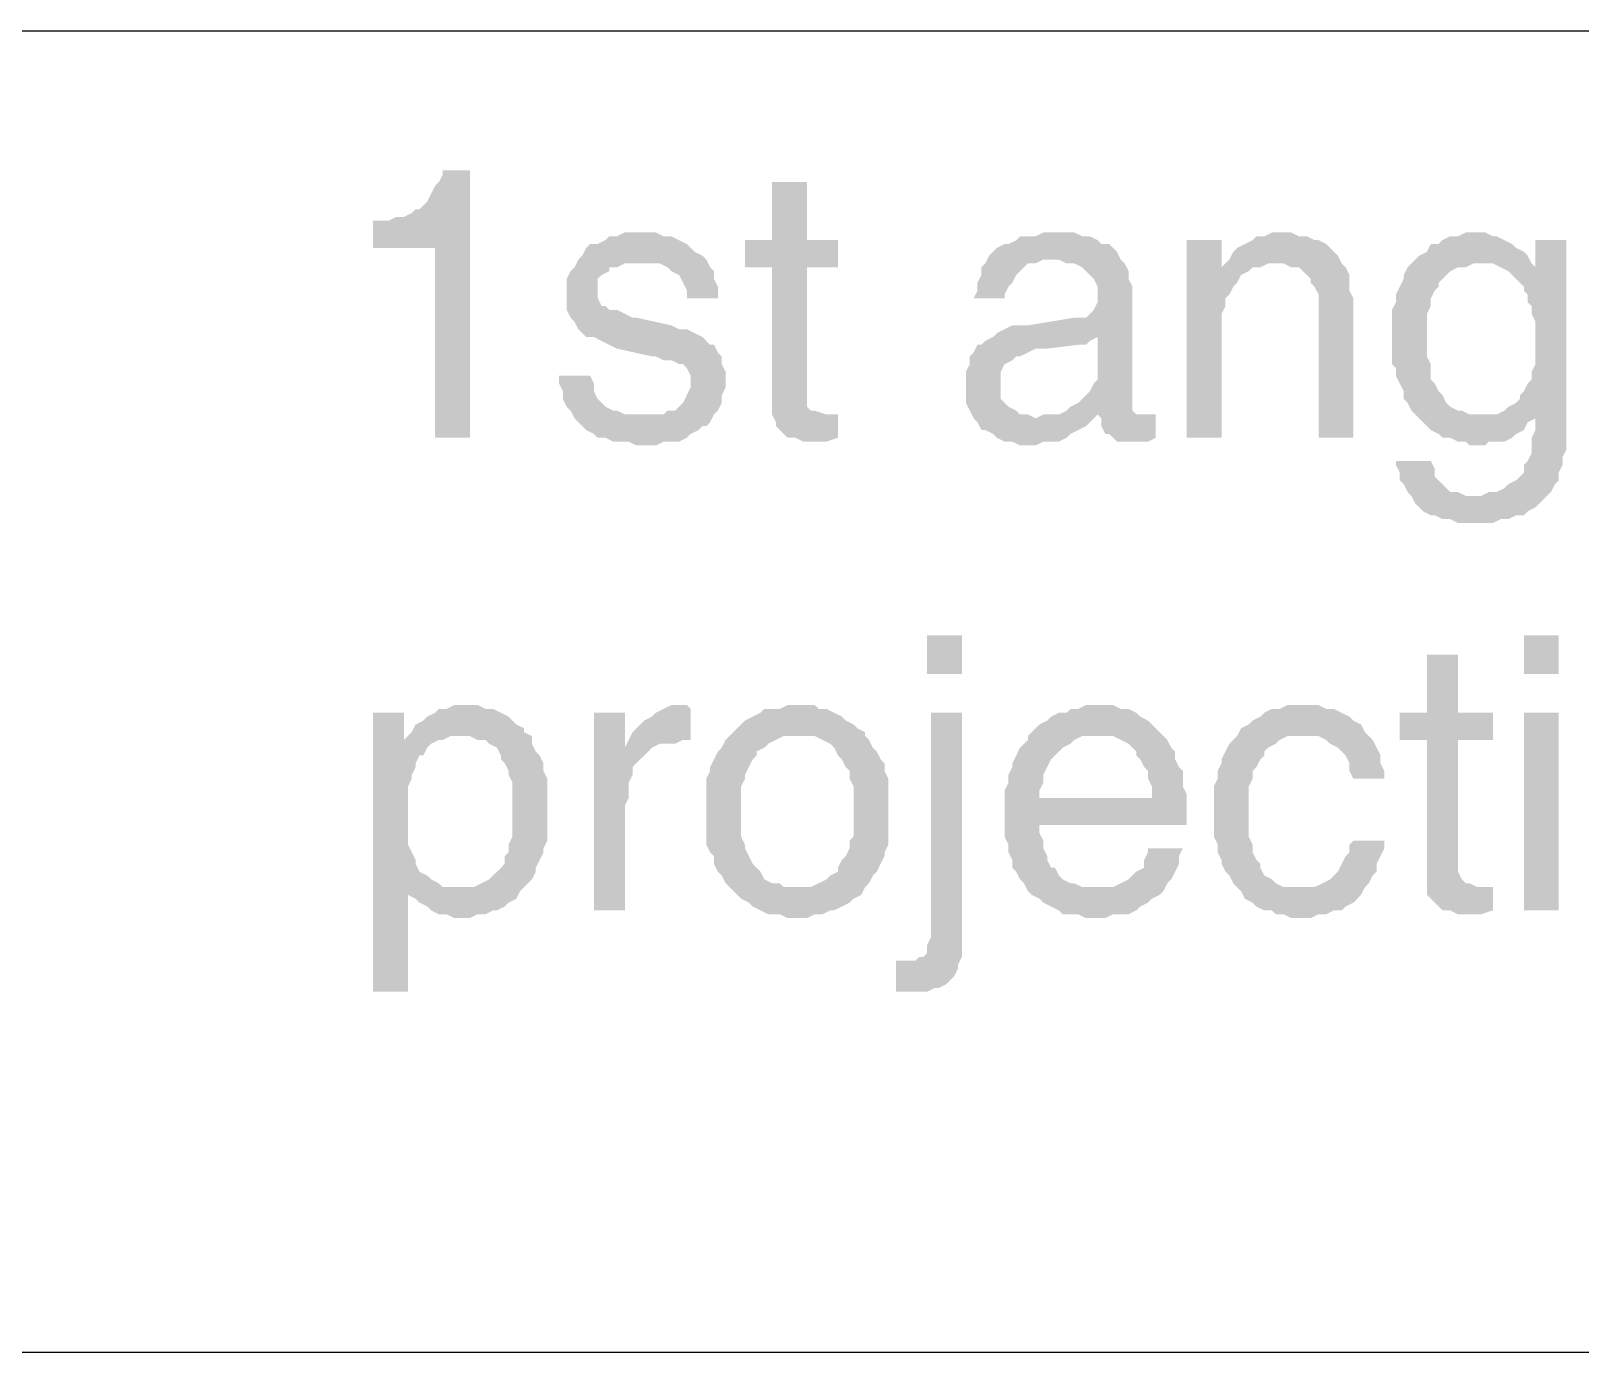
# Model space of a CAD drawing. Header units: millimetres. Extents: x 7018 to 13530, y 4187 to 5692.
# Drawn here: x 8282.08 to 8300.13, y 4971.52 to 4986.91 of the extents above; entities that cross this region are included whole.
import ezdxf

# ---------------------------------------------------------------- set-up
doc = ezdxf.new("R2010")
doc.units = ezdxf.units.MM

msp = doc.modelspace()

# ---------------------------------------------------------------- hatches: boundary and pattern name
at = {"transparency": 33554559}
for points in [[(8287.195, 4985.287), (8286.879, 4985.287), (8286.879, 4985.242), (8286.834, 4985.152), (8286.788, 4985.107), (8286.743, 4985.016), (8286.698, 4984.926), (8286.653, 4984.881), (8286.608, 4984.836), (8286.563, 4984.836), (8286.518, 4984.791), (8286.427, 4984.746), (8286.337, 4984.746), (8286.247, 4984.701), (8286.066, 4984.701), (8286.066, 4984.385), (8286.788, 4984.385), (8286.788, 4982.173), (8287.195, 4982.173)], [(8291.121, 4985.152), (8290.715, 4985.152), (8290.715, 4984.475), (8290.399, 4984.475), (8290.399, 4984.159), (8290.715, 4984.159), (8290.715, 4982.444), (8290.76, 4982.354), (8290.76, 4982.309), (8290.805, 4982.263), (8290.85, 4982.218), (8290.896, 4982.173), (8290.986, 4982.173), (8291.076, 4982.128), (8291.347, 4982.128), (8291.482, 4982.173), (8291.482, 4982.444), (8291.347, 4982.444), (8291.211, 4982.489), (8291.166, 4982.489), (8291.121, 4982.534), (8291.121, 4984.159), (8291.482, 4984.159), (8291.482, 4984.475), (8291.121, 4984.475)], [(8289.18, 4984.565), (8289, 4984.565), (8288.91, 4984.52), (8288.819, 4984.52), (8288.774, 4984.475), (8288.684, 4984.43), (8288.594, 4984.43), (8288.549, 4984.385), (8288.504, 4984.294), (8288.458, 4984.249), (8288.413, 4984.159), (8288.368, 4984.114), (8288.323, 4984.024), (8288.323, 4983.662), (8288.368, 4983.572), (8288.413, 4983.527), (8288.458, 4983.437), (8288.504, 4983.392), (8288.549, 4983.347), (8288.639, 4983.347), (8288.729, 4983.301), (8288.819, 4983.256), (8288.91, 4983.211), (8289.316, 4983.121), (8289.361, 4983.121), (8289.451, 4983.076), (8289.542, 4983.076), (8289.632, 4983.031), (8289.677, 4983.031), (8289.722, 4982.986), (8289.767, 4982.895), (8289.767, 4982.76), (8289.722, 4982.67), (8289.677, 4982.579), (8289.632, 4982.534), (8289.587, 4982.489), (8289.496, 4982.489), (8289.451, 4982.444), (8289.226, 4982.444), (8288.413, 4982.399), (8288.458, 4982.354), (8288.504, 4982.309), (8288.549, 4982.263), (8288.639, 4982.218), (8288.684, 4982.173), (8288.774, 4982.173), (8288.865, 4982.128), (8289.045, 4982.128), (8289.135, 4982.083), (8289.361, 4982.083), (8289.451, 4982.128), (8289.632, 4982.128), (8289.722, 4982.173), (8289.767, 4982.218), (8289.857, 4982.263), (8289.903, 4982.309), (8289.948, 4982.309), (8289.993, 4982.354), (8290.038, 4982.444), (8290.083, 4982.489), (8290.128, 4982.579), (8290.128, 4982.67), (8290.173, 4982.76), (8290.173, 4982.85), (8290.173, 4982.94), (8290.128, 4983.031), (8290.128, 4983.121), (8290.083, 4983.166), (8290.038, 4983.256), (8289.993, 4983.256), (8289.948, 4983.301), (8289.903, 4983.347), (8289.812, 4983.392), (8289.722, 4983.437), (8289.632, 4983.437), (8289.542, 4983.482), (8289.135, 4983.572), (8289.09, 4983.572), (8289, 4983.617), (8288.91, 4983.662), (8288.819, 4983.662), (8288.774, 4983.708), (8288.729, 4983.708), (8288.684, 4983.798), (8288.684, 4984.024), (8288.729, 4984.069), (8288.819, 4984.114), (8288.819, 4984.159), (8288.91, 4984.159), (8289, 4984.204), (8289.18, 4984.204), (8289.948, 4984.249), (8289.903, 4984.294), (8289.812, 4984.339), (8289.767, 4984.385), (8289.722, 4984.43), (8289.632, 4984.475), (8289.542, 4984.52), (8289.451, 4984.52), (8289.361, 4984.565), (8289.271, 4984.565)], [(8294.055, 4984.565), (8293.874, 4984.565), (8293.784, 4984.52), (8293.603, 4984.52), (8293.558, 4984.475), (8293.468, 4984.43), (8293.423, 4984.43), (8293.333, 4984.385), (8293.288, 4984.339), (8293.242, 4984.294), (8293.197, 4984.204), (8293.152, 4984.159), (8293.152, 4984.069), (8293.107, 4983.978), (8293.107, 4983.888), (8293.062, 4983.798), (8293.423, 4983.798), (8293.423, 4983.843), (8293.468, 4983.933), (8293.513, 4983.978), (8293.558, 4984.069), (8293.603, 4984.114), (8293.649, 4984.159), (8293.694, 4984.204), (8293.784, 4984.204), (8293.874, 4984.249), (8294.777, 4984.249), (8294.732, 4984.339), (8294.687, 4984.385), (8294.641, 4984.43), (8294.551, 4984.43), (8294.506, 4984.475), (8294.416, 4984.52), (8294.326, 4984.52), (8294.235, 4984.565), (8294.145, 4984.565)], [(8295.95, 4984.475), (8295.544, 4984.475), (8295.544, 4982.173), (8295.95, 4982.173), (8295.95, 4983.392), (8295.95, 4983.617), (8295.995, 4983.708), (8295.995, 4983.798), (8296.041, 4983.843), (8296.086, 4983.933), (8296.131, 4983.978), (8296.131, 4983.978), (8296.176, 4984.069), (8296.266, 4984.114), (8295.95, 4984.159)], [(8296.672, 4984.565), (8296.537, 4984.565), (8296.447, 4984.52), (8296.356, 4984.52), (8296.311, 4984.475), (8296.221, 4984.43), (8296.131, 4984.385), (8296.086, 4984.339), (8296.041, 4984.249), (8295.95, 4984.159), (8296.266, 4984.114), (8296.311, 4984.159), (8296.402, 4984.159), (8296.492, 4984.204), (8297.349, 4984.204), (8297.304, 4984.294), (8297.259, 4984.339), (8297.214, 4984.385), (8297.169, 4984.43), (8297.079, 4984.475), (8297.033, 4984.475), (8296.943, 4984.52), (8296.853, 4984.52), (8296.763, 4984.565)], [(8298.929, 4984.565), (8298.794, 4984.565), (8298.703, 4984.52), (8298.613, 4984.52), (8298.523, 4984.475), (8298.478, 4984.43), (8298.387, 4984.43), (8298.342, 4984.339), (8298.252, 4984.294), (8298.207, 4984.249), (8298.162, 4984.204), (8299.11, 4984.204), (8299.2, 4984.159), (8299.29, 4984.114), (8299.606, 4984.159), (8299.561, 4984.204), (8299.561, 4984.204), (8299.516, 4984.294), (8299.471, 4984.339), (8299.38, 4984.385), (8299.335, 4984.43), (8299.245, 4984.475), (8299.155, 4984.52), (8299.11, 4984.52), (8299.019, 4984.565)], [(8299.967, 4984.475), (8299.606, 4984.475), (8299.606, 4984.159), (8299.29, 4984.114), (8299.335, 4984.069), (8299.38, 4984.024), (8299.471, 4983.933), (8299.471, 4983.888), (8299.516, 4983.843), (8299.516, 4983.753), (8299.561, 4983.708), (8299.561, 4983.617), (8299.606, 4983.527), (8299.606, 4983.031), (8299.561, 4982.94), (8299.561, 4982.85), (8299.516, 4982.805), (8299.471, 4982.715), (8299.425, 4982.67), (8299.425, 4982.624), (8299.38, 4982.579), (8299.29, 4982.534), (8299.245, 4982.489), (8299.155, 4982.444), (8298.974, 4982.444), (8299.606, 4982.399), (8299.606, 4982.263), (8299.561, 4982.173), (8299.561, 4981.993), (8299.516, 4981.902), (8299.471, 4981.857), (8299.471, 4981.767), (8299.425, 4981.722), (8299.38, 4981.677), (8299.29, 4981.632), (8299.245, 4981.586), (8299.155, 4981.541), (8299.064, 4981.541), (8298.974, 4981.496), (8298.884, 4981.496), (8299.741, 4981.496), (8299.787, 4981.541), (8299.832, 4981.632), (8299.877, 4981.677), (8299.877, 4981.767), (8299.922, 4981.857), (8299.922, 4981.947), (8299.967, 4982.038), (8299.967, 4982.309)], [(8289.948, 4984.249), (8289.18, 4984.204), (8289.406, 4984.204), (8289.496, 4984.159), (8289.542, 4984.114), (8289.542, 4984.114), (8289.632, 4984.069), (8289.677, 4983.978), (8289.722, 4983.888), (8289.722, 4983.798), (8290.083, 4983.798), (8290.083, 4983.933), (8290.038, 4984.024), (8290.038, 4984.114), (8289.993, 4984.159)], [(8294.777, 4984.249), (8293.964, 4984.249), (8294.055, 4984.249), (8294.145, 4984.204), (8294.235, 4984.204), (8294.326, 4984.159), (8294.371, 4984.114), (8294.416, 4984.069), (8294.461, 4984.024), (8294.506, 4983.933), (8294.506, 4983.753), (8294.461, 4983.662), (8294.416, 4983.617), (8294.371, 4983.572), (8294.235, 4983.572), (8293.694, 4983.482), (8293.513, 4983.482), (8293.423, 4983.437), (8293.333, 4983.392), (8293.288, 4983.347), (8294.506, 4983.347), (8294.506, 4982.94), (8294.506, 4982.85), (8294.461, 4982.805), (8294.416, 4982.715), (8294.371, 4982.67), (8294.28, 4982.579), (8294.28, 4982.579), (8294.19, 4982.534), (8294.145, 4982.489), (8294.055, 4982.444), (8293.874, 4982.444), (8293.784, 4982.399), (8293.062, 4982.399), (8293.107, 4982.354), (8293.152, 4982.263), (8293.197, 4982.263), (8293.288, 4982.218), (8293.333, 4982.173), (8293.423, 4982.128), (8293.513, 4982.128), (8293.603, 4982.083), (8293.784, 4982.083), (8293.874, 4982.128), (8294.055, 4982.128), (8294.145, 4982.173), (8294.19, 4982.218), (8294.28, 4982.263), (8294.371, 4982.309), (8294.416, 4982.354), (8294.461, 4982.399), (8294.506, 4982.444), (8294.957, 4982.444), (8294.912, 4982.489), (8294.912, 4983.933), (8294.867, 4984.024), (8294.867, 4984.114), (8294.822, 4984.204)], [(8297.349, 4984.204), (8296.582, 4984.204), (8296.672, 4984.204), (8296.763, 4984.159), (8296.853, 4984.159), (8296.898, 4984.114), (8296.943, 4984.069), (8296.988, 4984.024), (8296.988, 4983.978), (8297.033, 4983.933), (8297.079, 4983.843), (8297.079, 4982.173), (8297.485, 4982.173), (8297.485, 4983.798), (8297.44, 4983.888), (8297.44, 4984.069), (8297.395, 4984.159)], [(8298.162, 4984.204), (8298.117, 4984.159), (8298.072, 4984.069), (8298.072, 4984.024), (8298.026, 4983.933), (8297.981, 4983.843), (8297.981, 4983.753), (8297.936, 4983.662), (8297.936, 4983.031), (8297.981, 4982.986), (8297.981, 4982.895), (8298.026, 4982.805), (8298.072, 4982.715), (8298.072, 4982.624), (8298.117, 4982.579), (8298.162, 4982.489), (8298.207, 4982.444), (8298.252, 4982.399), (8298.342, 4982.309), (8298.387, 4982.263), (8298.478, 4982.218), (8298.523, 4982.173), (8298.613, 4982.173), (8298.703, 4982.128), (8298.794, 4982.128), (8298.839, 4982.083), (8299.019, 4982.083), (8299.064, 4982.128), (8299.245, 4982.128), (8299.335, 4982.173), (8299.38, 4982.218), (8299.471, 4982.263), (8299.516, 4982.354), (8299.606, 4982.399), (8299.606, 4982.399), (8298.974, 4982.444), (8298.839, 4982.444), (8298.749, 4982.489), (8298.703, 4982.489), (8298.613, 4982.534), (8298.568, 4982.579), (8298.523, 4982.67), (8298.478, 4982.715), (8298.433, 4982.805), (8298.387, 4982.85), (8298.387, 4983.031), (8298.342, 4983.121), (8298.342, 4983.617), (8298.387, 4983.708), (8298.387, 4983.798), (8298.433, 4983.888), (8298.478, 4983.933), (8298.478, 4983.978), (8298.523, 4984.024), (8298.568, 4984.069), (8298.613, 4984.114), (8298.703, 4984.159), (8298.794, 4984.159), (8298.884, 4984.204), (8298.974, 4984.204)], [(8293.288, 4983.347), (8293.197, 4983.301), (8293.152, 4983.256), (8293.107, 4983.256), (8293.062, 4983.166), (8293.017, 4983.121), (8293.017, 4983.031), (8292.972, 4982.94), (8292.972, 4982.76), (8292.972, 4982.579), (8293.017, 4982.489), (8293.062, 4982.399), (8293.784, 4982.399), (8293.694, 4982.444), (8293.603, 4982.444), (8293.558, 4982.489), (8293.468, 4982.534), (8293.423, 4982.579), (8293.378, 4982.624), (8293.378, 4982.94), (8293.423, 4983.031), (8293.513, 4983.076), (8293.558, 4983.121), (8293.603, 4983.121), (8293.694, 4983.166), (8293.784, 4983.211), (8293.919, 4983.211), (8294.28, 4983.256), (8294.371, 4983.256), (8294.416, 4983.301), (8294.506, 4983.347)], [(8288.594, 4982.895), (8288.233, 4982.895), (8288.233, 4982.805), (8288.278, 4982.715), (8288.278, 4982.624), (8288.323, 4982.534), (8288.368, 4982.489), (8288.413, 4982.399), (8289.226, 4982.444), (8289, 4982.444), (8288.91, 4982.489), (8288.865, 4982.489), (8288.774, 4982.534), (8288.729, 4982.579), (8288.684, 4982.624), (8288.639, 4982.715), (8288.639, 4982.805)], [(8294.957, 4982.444), (8294.506, 4982.444), (8294.551, 4982.399), (8295.048, 4982.444), (8295.003, 4982.444)], [(8295.183, 4982.444), (8295.048, 4982.444), (8294.551, 4982.399), (8294.551, 4982.309), (8294.596, 4982.218), (8294.641, 4982.218), (8294.687, 4982.173), (8294.732, 4982.128), (8295.093, 4982.128), (8295.183, 4982.173)], [(8298.387, 4981.902), (8297.981, 4981.902), (8297.981, 4981.857), (8298.026, 4981.767), (8298.026, 4981.677), (8298.072, 4981.632), (8298.117, 4981.541), (8298.162, 4981.496), (8298.207, 4981.406), (8298.252, 4981.361), (8298.297, 4981.316), (8298.387, 4981.27), (8298.433, 4981.27), (8298.523, 4981.225), (8298.613, 4981.225), (8298.703, 4981.18), (8299.11, 4981.18), (8299.2, 4981.225), (8299.29, 4981.225), (8299.38, 4981.27), (8299.471, 4981.27), (8299.516, 4981.316), (8299.606, 4981.361), (8299.651, 4981.406), (8299.696, 4981.451), (8299.741, 4981.496), (8298.794, 4981.496), (8298.703, 4981.541), (8298.613, 4981.541), (8298.568, 4981.586), (8298.523, 4981.632), (8298.433, 4981.722), (8298.433, 4981.812)], [(8292.926, 4979.42), (8292.926, 4979.871), (8292.52, 4979.871), (8292.52, 4979.42)], [(8299.877, 4979.42), (8299.877, 4979.871), (8299.471, 4979.871), (8299.471, 4979.42)], [(8298.703, 4979.646), (8298.342, 4979.646), (8298.342, 4978.969), (8298.026, 4978.969), (8298.026, 4978.653), (8298.342, 4978.653), (8298.342, 4976.848), (8298.387, 4976.802), (8298.433, 4976.757), (8298.478, 4976.712), (8298.523, 4976.667), (8298.613, 4976.667), (8298.703, 4976.622), (8298.974, 4976.622), (8299.11, 4976.667), (8299.11, 4976.938), (8298.929, 4976.938), (8298.839, 4976.983), (8298.794, 4976.983), (8298.749, 4977.028), (8298.703, 4977.118), (8298.703, 4978.653), (8299.11, 4978.653), (8299.11, 4978.969), (8298.703, 4978.969)], [(8287.104, 4979.059), (8287.014, 4979.059), (8286.924, 4979.014), (8286.834, 4979.014), (8286.788, 4978.969), (8286.698, 4978.924), (8286.653, 4978.878), (8286.563, 4978.833), (8286.518, 4978.743), (8286.473, 4978.698), (8286.427, 4978.653), (8286.879, 4978.653), (8286.969, 4978.698), (8287.059, 4978.698), (8287.827, 4978.743), (8287.827, 4978.788), (8287.736, 4978.833), (8287.691, 4978.878), (8287.646, 4978.924), (8287.556, 4978.969), (8287.465, 4979.014), (8287.375, 4979.014), (8287.285, 4979.059), (8287.195, 4979.059)], [(8289.632, 4979.059), (8289.542, 4979.059), (8289.451, 4979.014), (8289.361, 4978.969), (8289.316, 4978.924), (8289.226, 4978.878), (8289.18, 4978.833), (8289.09, 4978.743), (8289.09, 4978.743), (8289.045, 4978.653), (8289.767, 4978.653), (8289.767, 4979.014), (8289.722, 4979.059)], [(8290.986, 4979.059), (8290.896, 4979.059), (8290.805, 4979.014), (8290.625, 4979.014), (8290.58, 4978.969), (8290.489, 4978.924), (8290.399, 4978.878), (8290.354, 4978.833), (8290.309, 4978.788), (8290.219, 4978.698), (8290.219, 4978.698), (8290.173, 4978.653), (8290.128, 4978.563), (8290.083, 4978.517), (8290.038, 4978.427), (8289.993, 4978.337), (8289.993, 4978.292), (8289.948, 4978.201), (8289.948, 4977.434), (8289.993, 4977.344), (8290.038, 4977.299), (8290.038, 4977.209), (8290.083, 4977.118), (8290.128, 4977.073), (8290.173, 4976.983), (8290.219, 4976.938), (8290.986, 4976.938), (8290.85, 4976.938), (8290.805, 4976.983), (8290.715, 4976.983), (8290.625, 4977.028), (8290.58, 4977.118), (8290.534, 4977.163), (8290.489, 4977.209), (8290.444, 4977.299), (8290.399, 4977.389), (8290.399, 4977.434), (8290.354, 4977.525), (8290.354, 4978.111), (8290.399, 4978.201), (8290.399, 4978.247), (8290.444, 4978.337), (8290.489, 4978.427), (8290.534, 4978.472), (8290.534, 4978.517), (8290.625, 4978.563), (8290.67, 4978.608), (8290.76, 4978.653), (8290.85, 4978.698), (8290.986, 4978.698), (8291.798, 4978.743), (8291.708, 4978.788), (8291.663, 4978.833), (8291.572, 4978.878), (8291.527, 4978.924), (8291.437, 4978.969), (8291.347, 4979.014), (8291.257, 4979.014), (8291.211, 4979.059), (8291.121, 4979.059)], [(8294.506, 4979.059), (8294.371, 4979.059), (8294.28, 4979.014), (8294.19, 4979.014), (8294.145, 4978.969), (8294.055, 4978.969), (8293.964, 4978.924), (8293.919, 4978.878), (8293.829, 4978.833), (8293.784, 4978.788), (8293.694, 4978.698), (8294.687, 4978.698), (8294.777, 4978.653), (8294.867, 4978.608), (8294.912, 4978.563), (8294.957, 4978.517), (8294.957, 4978.472), (8295.003, 4978.427), (8295.048, 4978.337), (8295.093, 4978.292), (8295.093, 4978.201), (8295.138, 4978.111), (8295.138, 4977.976), (8293.423, 4977.976), (8293.423, 4977.525), (8293.468, 4977.434), (8293.468, 4977.344), (8293.513, 4977.254), (8293.513, 4977.163), (8293.558, 4977.118), (8293.603, 4977.028), (8293.649, 4976.983), (8293.694, 4976.893), (8294.506, 4976.938), (8294.326, 4976.938), (8294.235, 4976.983), (8294.19, 4976.983), (8294.1, 4977.028), (8294.055, 4977.073), (8294.01, 4977.163), (8293.964, 4977.163), (8293.919, 4977.254), (8293.919, 4977.299), (8293.874, 4977.389), (8293.874, 4977.479), (8293.829, 4977.57), (8293.829, 4977.66), (8295.544, 4977.66), (8295.544, 4978.021), (8295.499, 4978.111), (8295.499, 4978.292), (8295.454, 4978.337), (8295.409, 4978.427), (8295.409, 4978.517), (8295.364, 4978.563), (8295.318, 4978.653), (8295.273, 4978.698), (8295.228, 4978.743), (8295.138, 4978.833), (8295.093, 4978.878), (8295.003, 4978.924), (8294.957, 4978.969), (8294.867, 4979.014), (8294.777, 4979.014), (8294.687, 4979.059), (8294.596, 4979.059)], [(8296.898, 4979.059), (8296.718, 4979.059), (8296.627, 4979.014), (8296.537, 4979.014), (8296.447, 4978.969), (8296.402, 4978.924), (8296.311, 4978.878), (8296.266, 4978.833), (8296.176, 4978.788), (8296.131, 4978.698), (8297.079, 4978.698), (8297.169, 4978.653), (8297.214, 4978.608), (8297.304, 4978.563), (8297.349, 4978.517), (8297.395, 4978.472), (8297.44, 4978.382), (8297.44, 4978.292), (8297.485, 4978.201), (8297.846, 4978.201), (8297.846, 4978.292), (8297.801, 4978.382), (8297.801, 4978.472), (8297.756, 4978.563), (8297.71, 4978.653), (8297.665, 4978.698), (8297.62, 4978.743), (8297.575, 4978.833), (8297.575, 4978.833), (8297.485, 4978.878), (8297.44, 4978.924), (8297.349, 4978.969), (8297.259, 4979.014), (8297.169, 4979.014), (8297.079, 4979.059), (8296.988, 4979.059)], [(8286.427, 4978.969), (8286.066, 4978.969), (8286.066, 4975.719), (8286.473, 4975.719), (8286.473, 4976.893), (8287.059, 4976.938), (8286.879, 4976.938), (8286.834, 4976.983), (8286.743, 4977.028), (8286.698, 4977.073), (8286.608, 4977.118), (8286.563, 4977.209), (8286.563, 4977.254), (8286.518, 4977.344), (8286.473, 4977.434), (8286.473, 4978.111), (8286.518, 4978.201), (8286.518, 4978.247), (8286.563, 4978.337), (8286.563, 4978.382), (8286.608, 4978.472), (8286.653, 4978.472), (8286.698, 4978.563), (8286.743, 4978.608), (8286.834, 4978.653), (8286.427, 4978.653)], [(8289, 4978.969), (8288.639, 4978.969), (8288.639, 4976.667), (8289, 4976.667), (8289, 4977.886), (8289.045, 4977.976), (8289.045, 4978.156), (8289.09, 4978.247), (8289.09, 4978.337), (8289.135, 4978.382), (8289.18, 4978.427), (8289.226, 4978.472), (8289.271, 4978.517), (8289.316, 4978.563), (8289, 4978.563)], [(8292.926, 4978.969), (8292.565, 4978.969), (8292.565, 4976.351), (8292.52, 4976.261), (8292.52, 4976.171), (8292.475, 4976.125), (8292.43, 4976.125), (8292.385, 4976.08), (8292.159, 4976.08), (8292.159, 4975.719), (8292.52, 4975.719), (8292.611, 4975.764), (8292.656, 4975.764), (8292.746, 4975.809), (8292.791, 4975.855), (8292.836, 4975.9), (8292.881, 4975.99), (8292.881, 4976.035), (8292.926, 4976.125), (8292.926, 4976.351)], [(8299.877, 4976.667), (8299.877, 4978.969), (8299.471, 4978.969), (8299.471, 4976.667)], [(8287.827, 4978.743), (8287.059, 4978.698), (8287.195, 4978.698), (8287.285, 4978.653), (8287.375, 4978.653), (8287.42, 4978.608), (8287.511, 4978.563), (8287.556, 4978.472), (8287.556, 4978.427), (8287.601, 4978.382), (8287.646, 4978.292), (8287.646, 4978.247), (8287.691, 4978.156), (8287.691, 4977.84), (8287.691, 4977.525), (8287.646, 4977.434), (8287.646, 4977.344), (8287.601, 4977.299), (8287.601, 4977.209), (8287.556, 4977.163), (8287.511, 4977.118), (8287.465, 4977.073), (8287.42, 4977.028), (8287.33, 4976.983), (8287.24, 4976.938), (8287.059, 4976.938), (8286.473, 4976.893), (8286.473, 4976.848), (8286.563, 4976.802), (8286.608, 4976.757), (8286.698, 4976.712), (8286.743, 4976.667), (8286.834, 4976.622), (8286.924, 4976.622), (8287.014, 4976.577), (8287.195, 4976.577), (8287.285, 4976.622), (8287.375, 4976.622), (8287.465, 4976.667), (8287.511, 4976.667), (8287.601, 4976.712), (8287.646, 4976.757), (8287.736, 4976.802), (8287.781, 4976.893), (8287.827, 4976.938), (8287.872, 4976.983), (8287.917, 4977.028), (8287.962, 4977.118), (8287.962, 4977.163), (8288.007, 4977.254), (8288.052, 4977.344), (8288.052, 4977.389), (8288.097, 4977.479), (8288.097, 4978.201), (8288.052, 4978.292), (8288.052, 4978.382), (8288.007, 4978.472), (8287.962, 4978.517), (8287.917, 4978.608), (8287.917, 4978.698)], [(8289.045, 4978.653), (8289, 4978.563), (8289.316, 4978.563), (8289.406, 4978.608), (8289.587, 4978.608), (8289.677, 4978.653)], [(8291.798, 4978.743), (8290.986, 4978.698), (8291.211, 4978.698), (8291.302, 4978.653), (8291.392, 4978.608), (8291.437, 4978.563), (8291.482, 4978.472), (8291.527, 4978.427), (8291.572, 4978.337), (8291.618, 4978.292), (8291.618, 4978.201), (8291.663, 4978.111), (8291.663, 4977.525), (8291.618, 4977.479), (8291.618, 4977.389), (8291.572, 4977.299), (8291.527, 4977.254), (8291.482, 4977.163), (8291.482, 4977.118), (8291.392, 4977.073), (8291.347, 4977.028), (8291.257, 4976.983), (8291.166, 4976.938), (8290.219, 4976.938), (8290.309, 4976.848), (8290.354, 4976.802), (8290.444, 4976.757), (8290.489, 4976.712), (8290.58, 4976.667), (8290.67, 4976.622), (8290.805, 4976.622), (8290.896, 4976.577), (8291.121, 4976.577), (8291.211, 4976.622), (8291.302, 4976.622), (8291.392, 4976.667), (8291.437, 4976.667), (8291.527, 4976.712), (8291.618, 4976.757), (8291.663, 4976.802), (8291.753, 4976.848), (8291.798, 4976.938), (8291.798, 4976.938), (8291.843, 4976.983), (8291.888, 4977.073), (8291.934, 4977.118), (8291.979, 4977.209), (8292.024, 4977.299), (8292.024, 4977.344), (8292.069, 4977.434), (8292.069, 4977.84), (8292.069, 4978.201), (8292.024, 4978.292), (8292.024, 4978.382), (8291.979, 4978.427), (8291.934, 4978.517), (8291.888, 4978.563), (8291.843, 4978.653), (8291.798, 4978.698)], [(8293.694, 4978.698), (8293.694, 4978.653), (8293.649, 4978.608), (8293.603, 4978.563), (8293.558, 4978.472), (8293.513, 4978.382), (8293.513, 4978.337), (8293.468, 4978.247), (8293.468, 4978.156), (8293.423, 4978.066), (8293.423, 4977.976), (8293.829, 4977.976), (8293.829, 4978.066), (8293.874, 4978.156), (8293.874, 4978.247), (8293.919, 4978.337), (8293.964, 4978.427), (8294.01, 4978.472), (8294.055, 4978.517), (8294.1, 4978.563), (8294.19, 4978.608), (8294.235, 4978.653), (8294.326, 4978.698), (8294.506, 4978.698)], [(8296.131, 4978.698), (8296.086, 4978.653), (8296.041, 4978.608), (8295.995, 4978.517), (8295.95, 4978.427), (8295.95, 4978.382), (8295.905, 4978.292), (8295.905, 4978.201), (8295.86, 4978.111), (8295.86, 4977.525), (8295.905, 4977.434), (8295.905, 4977.344), (8295.95, 4977.254), (8295.95, 4977.209), (8295.995, 4977.118), (8296.041, 4977.073), (8296.086, 4976.983), (8296.131, 4976.938), (8296.898, 4976.938), (8296.672, 4976.938), (8296.582, 4976.983), (8296.537, 4977.028), (8296.447, 4977.073), (8296.402, 4977.163), (8296.402, 4977.209), (8296.356, 4977.254), (8296.311, 4977.344), (8296.311, 4977.434), (8296.266, 4977.525), (8296.266, 4978.111), (8296.311, 4978.201), (8296.311, 4978.292), (8296.356, 4978.337), (8296.402, 4978.427), (8296.447, 4978.472), (8296.447, 4978.517), (8296.492, 4978.563), (8296.582, 4978.608), (8296.627, 4978.653), (8296.718, 4978.698), (8296.898, 4978.698)], [(8295.499, 4977.389), (8295.093, 4977.389), (8295.093, 4977.344), (8295.048, 4977.254), (8295.048, 4977.163), (8294.957, 4977.118), (8294.912, 4977.073), (8294.867, 4977.028), (8294.777, 4976.983), (8294.687, 4976.938), (8294.506, 4976.938), (8293.694, 4976.893), (8293.694, 4976.893), (8293.739, 4976.848), (8293.829, 4976.802), (8293.874, 4976.757), (8293.964, 4976.712), (8294.055, 4976.667), (8294.1, 4976.622), (8294.28, 4976.622), (8294.371, 4976.577), (8294.596, 4976.577), (8294.687, 4976.622), (8294.867, 4976.622), (8294.957, 4976.667), (8295.003, 4976.712), (8295.093, 4976.757), (8295.138, 4976.802), (8295.228, 4976.848), (8295.273, 4976.893), (8295.318, 4976.983), (8295.364, 4977.028), (8295.409, 4977.118), (8295.454, 4977.209), (8295.454, 4977.299)], [(8297.846, 4977.479), (8297.485, 4977.479), (8297.44, 4977.434), (8297.44, 4977.344), (8297.395, 4977.299), (8297.349, 4977.209), (8297.304, 4977.118), (8297.259, 4977.073), (8297.214, 4977.028), (8297.124, 4976.983), (8297.033, 4976.938), (8296.131, 4976.938), (8296.176, 4976.893), (8296.221, 4976.802), (8296.311, 4976.757), (8296.356, 4976.712), (8296.447, 4976.667), (8296.537, 4976.667), (8296.582, 4976.622), (8296.672, 4976.622), (8296.763, 4976.577), (8296.988, 4976.577), (8297.079, 4976.622), (8297.169, 4976.622), (8297.259, 4976.667), (8297.349, 4976.667), (8297.395, 4976.712), (8297.485, 4976.757), (8297.53, 4976.802), (8297.575, 4976.848), (8297.62, 4976.938), (8297.665, 4976.983), (8297.71, 4977.073), (8297.756, 4977.118), (8297.756, 4977.209), (8297.801, 4977.299), (8297.846, 4977.389)]]:
    msp.add_hatch(color=256, dxfattribs=at).paths.add_polyline_path(points)

# ---------------------------------------------------------------- linework, layer by layer
for points in [[(7985.468, 4986.912), (8381.906, 4986.912)], [(7985.468, 4971.522), (8334.538, 4971.522)]]:
    msp.add_lwpolyline(points)

doc.saveas('drawing.dxf')
